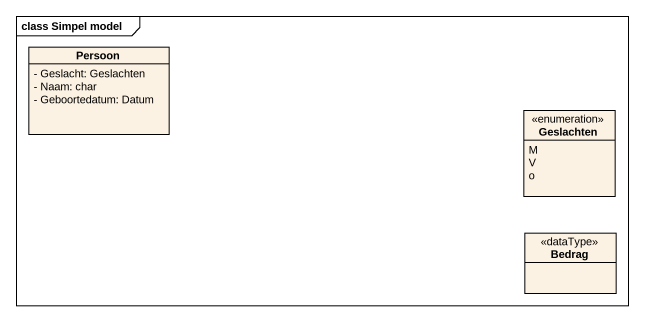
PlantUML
@startuml
mainframe class Simpel model
hide circle
hide empty members
skinparam classAttributeIconSize 0
class Persoon {
  - Geslacht: Geslachten
  - Naam: char
  - Geboortedatum: Datum
}
enum Geslachten {
  M
  V
  o
}
class Bedrag <<dataType>>
@enduml
